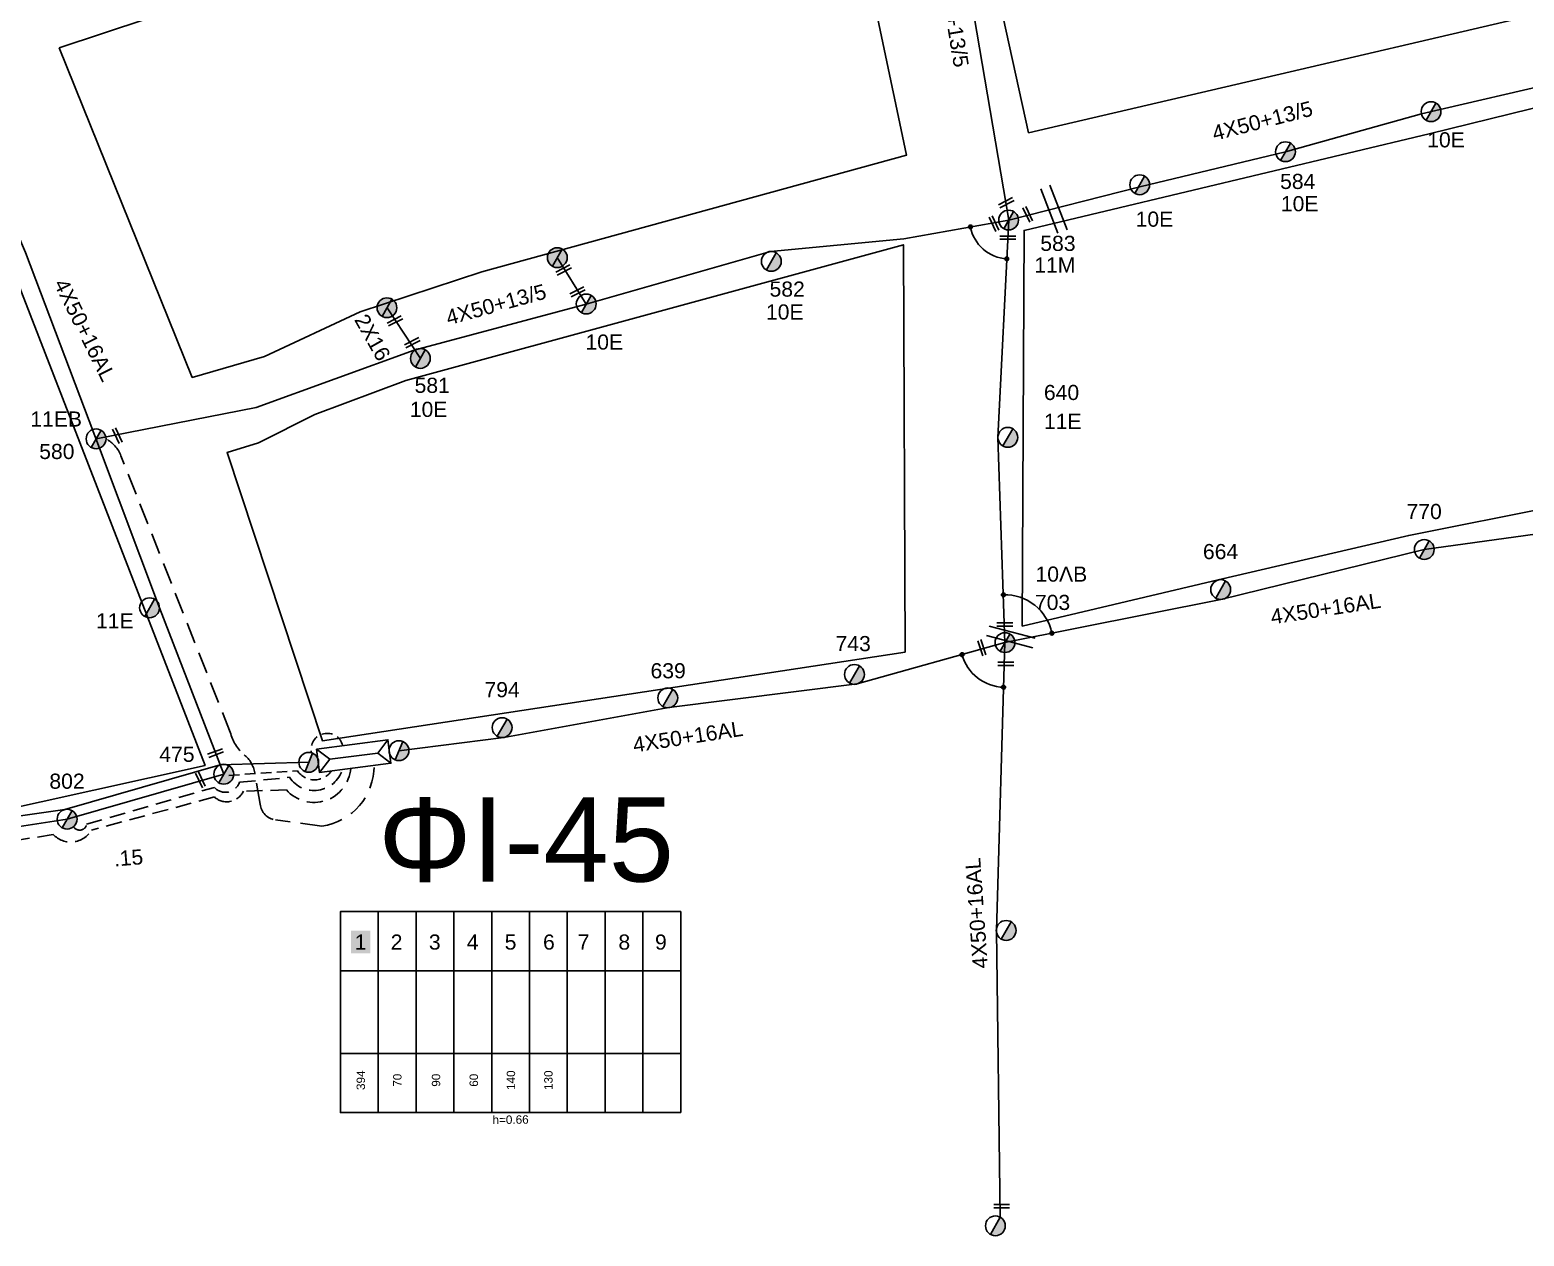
# Model space of a CAD drawing. Header units: millimetres. Extents: x 7453 to 9570, y 777 to 1872.
# Drawn here: x 7939.2 to 8117, y 1216.8 to 1360.3 of the extents above; entities that cross this region are included whole.
import ezdxf
from ezdxf.enums import TextEntityAlignment as Align

# ---------------------------------------------------------------- set-up
doc = ezdxf.new("R2010")
doc.units = ezdxf.units.MM
doc.linetypes.add('DASHED', pattern=[19.05, 12.7, -6.35])
for name, color, linetype in [('Άγνωστα', 7, 'Continuous'), ('Ασφαλειοκιβώτια Χ.Τ 9 αναχωρήσεων', 7, 'Continuous'), ('Γέφυρες Εναέριου Δικτύου', 7, 'Continuous'), ('Γυμνά εναέρια ΧΤ (1Φ)   2x16AL', 7, 'Continuous'), ('Γυμνά εναέρια ΧΤ (3Φ)   4x50AL', 7, 'Continuous'), ('Γυμνά εναέρια ΧΤ και ΦΟΠ (3Φ)   4x50+16AL', 7, 'Continuous'), ('Επιγραφές - Σχήματα', 7, 'Continuous'), ('Καλώδια ΧΤ   3x150+50AL', 7, 'DASHED'), ('Μηχανική τομή', 7, 'Continuous'), ('Στύλος Ξύλινος', 7, 'Continuous'), ('Στύλος Ξύλινος @ 1', 7, 'Continuous'), ('Στύλος ΦΜ', 7, 'Continuous'), ('Στύλος ΦΜ @ 1', 7, 'Continuous'), ('Συνδέσεις', 7, 'Continuous'), ('Συνεστραμμένα ΧΤ   3x70+54.6+25 AL', 7, 'SYN_LINE'), ('Τομή', 7, 'Continuous'), ('Υποσταθμός εναέριος 2 στύλων', 7, 'Continuous'), ('Υποσταθμός πόλεως', 7, 'Continuous'), ('Υπόβαθρο ΔΕΗ', 7, 'Continuous'), ('Υπόγεια Καλώδια Δικτύου ΧΤ   .15', 7, 'DASHED')]:
    doc.layers.add(name, color=color, linetype=linetype)
doc.styles.get("Standard").update_dxf_attribs({"font": 'ARIAL.TTF'})
doc.linetypes.add('SYN_LINE', pattern='A,0.5,-0.0001,["/\\/\\/\\/",Standard,S=0.1,R=0,X=0,Y=-0.05],-0.25', length=0.7501)

# ---------------------------------------------------------------- blocks, each defined once
blk = doc.blocks.new('ΥΠΑΡΧΩΝ ΤΣΙΜΕΝΤΕΝΙΟΣ ΣΤΥΛΟΣ')
at = {"layer": 'Στύλος ΦΜ'}
blk.add_hatch(color=7, dxfattribs=at).paths.add_polyline_path([(-1.29, -2.28, 0.574793), (2.62, 0, 0.268822), (1.3, 2.27)])
at = {"layer": 'Στύλος ΦΜ', "color": 7}
blk.add_line((-1.29, -2.28), (1.3, 2.27), dxfattribs=at)
blk.add_circle((0, 0), 2.62, dxfattribs=at)
at = {"layer": 'Στύλος ΦΜ', "flags": 4}
for tag, p in [('ΑΡΙΘΜΟΣ', (-4.68, 8.05)), ('ΤΥΠΟΣ', (-4.91, 3.03))]:
    blk.add_attdef(tag, p, '', height=4, dxfattribs=at)
blk = doc.blocks.new('ΥΠΟΣΤΑΘΜΟΣ ΕΝΑΕΡΙΟΣ ΕΠΙ 2 ΣΤΥΛΩΝ')
at = {"layer": 'Υποσταθμός εναέριος 2 στύλων', "linetype": 'Continuous'}
for points in [[(-11.97, -2.11, 0.574793), (-8.45, -0.07, 0.268822), (-9.64, 1.98)], [(9.68, -2.15, 0.574793), (13.19, -0.1, 0.268822), (12.01, 1.95)]]:
    blk.add_hatch(color=256, dxfattribs=at).paths.add_polyline_path(points)
for p, q in [((-11.97, -2.11), (-9.64, 1.98)), ((9.68, -2.15), (12.01, 1.95))]:
    blk.add_line(p, q, dxfattribs=at)
for centre in [(-10.81, -0.07), (10.84, -0.1)]:
    blk.add_circle(centre, 2.36, dxfattribs=at)
at = {"layer": 'Υποσταθμός πόλεως', "linetype": 'Continuous', "ltscale": 40}
blk.add_lwpolyline([(-8.57, 2.82), (8.57, 2.82), (8.57, -2.82), (-8.57, -2.82)], close=True, dxfattribs=at)
for points in [[(-5.75, 0), (-8.57, 2.82)], [(-8.57, -2.82), (-5.75, 0)], [(-5.75, 0), (5.75, 0)], [(5.75, 0), (8.57, 2.82)], [(8.57, -2.82), (5.75, 0)]]:
    blk.add_lwpolyline(points, dxfattribs=at)
at = {"layer": 'Υποσταθμός εναέριος 2 στύλων', "ltscale": 40, "flags": 1}
for tag, p in [('ΜΕΤΑΣΧΗΜΑΤΙΣΜΟΣ', (14.09, 2.51)), ('ΙΣΧΥΣ', (14.07, -0.28)), ('ΑΡΙΘΜΟΣ', (14.19, -3))]:
    blk.add_attdef(tag, p, '', height=1.8, dxfattribs=at)
blk = doc.blocks.new('ΥΠΑΡΧΩΝ ΞΥΛΙΝΟΣ ΣΤΥΛΟΣ')
at = {"layer": 'Στύλος Ξύλινος'}
h = blk.add_hatch(color=7, dxfattribs=at)
h.paths.add_polyline_path([(-2.62, 0, 0.270008), (-1.29, -2.28), (1.3, 2.27, 0.576266)])
h.paths.add_polyline_path([(-1.29, -2.28, 0.574793), (2.62, 0, 0.268822), (1.3, 2.27)])
at = {"layer": 'Στύλος Ξύλινος', "color": 7}
blk.add_line((-1.29, -2.28), (1.3, 2.27), dxfattribs=at)
blk.add_circle((0, 0), 2.62, dxfattribs=at)
at = {"layer": 'Στύλος Ξύλινος', "flags": 4}
for tag, p in [('ΑΡΙΘΜΟΣ', (-4.91, 8.6)), ('ΤΥΠΟΣ', (-4.85, 3.39))]:
    blk.add_attdef(tag, p, '', height=4, dxfattribs=at)
blk = doc.blocks.new('ΜΗΧΑΝΙΚΗ ΤΟΜΗ')
at = {"layer": 'Μηχανική τομή', "ltscale": 40}
for p, q in [((-1.89, 0.78), (1.89, 0.78)), ((1.89, 0), (-1.89, 0))]:
    blk.add_line(p, q, dxfattribs=at)
blk = doc.blocks.new('ΤΟΜΗ')
at = {"layer": 'Τομή', "ltscale": 40}
for p, q in [((-5.68, 0), (5.68, 0)), ((5.68, -2.33), (-5.68, -2.33))]:
    blk.add_line(p, q, dxfattribs=at)
blk = doc.blocks.new('ΑΣΦΑΛΕΙΟΚΙΒΩΤΙΟ ΥΠΟΣΤΑΘΜΟΥ 9A ΑΝΑΧΩΡΗΣΕΩΝ')
at = {"layer": 'Ασφαλειοκιβώτια Χ.Τ 9 αναχωρήσεων', "ltscale": 40}
for p, q in [((0, 0), (0, 23.91)), ((4.5, 0), (4.5, 23.91)), ((9, 0), (9, 23.91)), ((13.5, 0), (13.5, 23.91)), ((18, 0), (18, 23.91)), ((22.5, 0), (22.5, 23.91)), ((27, 0), (27, 23.91)), ((31.5, 0), (31.5, 23.91)), ((36, 0), (36, 23.91)), ((0, 16.87), (40.5, 16.87)), ((0, 7.04), (40.5, 7.04))]:
    blk.add_line(p, q, dxfattribs=at)
at = {"layer": 'Ασφαλειοκιβώτια Χ.Τ 9 αναχωρήσεων'}
blk.add_lwpolyline([(40.5, 0), (40.5, 23.91), (0, 23.91), (0, 0)], close=True, dxfattribs=at)
for s, p in [('1', (1.71, 19.38)), ('2', (5.99, 19.38)), ('3', (10.53, 19.38)), ('4', (15.04, 19.38)), ('5', (19.55, 19.38)), ('6', (24.11, 19.38)), ('7', (28.24, 19.38)), ('8', (33.08, 19.38)), ('9', (37.43, 19.38))]:
    blk.add_text(s, height=1.8, dxfattribs=at).set_placement(p)
at = {"layer": 'Ασφαλειοκιβώτια Χ.Τ 9 αναχωρήσεων', "ltscale": 40}
for tag, height, rotation, p in [('ΟΝΟΜΑ', 2.5, 0.6514, (19.14, 25.35)), ('ΚΕΙΜΕΝΟ 1', 1, 90, (2.42, 3.84)), ('ΚΕΙΜΕΝΟ 2', 1, 90, (6.78, 3.84)), ('ΚΕΙΜΕΝΟ 3', 1, 90, (11.38, 3.84)), ('ΚΕΙΜΕΝΟ 4', 1, 90, (15.86, 3.84)), ('ΚΕΙΜΕΝΟ 5', 1, 90, (20.28, 3.84)), ('ΚΕΙΜΕΝΟ 6', 1, 90, (24.74, 3.84)), ('ΚΕΙΜΕΝΟ 7', 1, 90, (29.28, 3.84)), ('ΚΕΙΜΕΝΟ 8', 1, 90, (33.65, 3.84)), ('ΚΕΙΜΕΝΟ 9', 1, 90, (38.21, 3.84)), ('ΣΧ', 1, 0.6514, (20.24, -0.85))]:
    blk.add_attdef(tag, text='', height=height, rotation=rotation, dxfattribs=at).set_placement(p, align=Align.MIDDLE_CENTER)
blk = doc.blocks.new('_ΣΥΝΔΕΣΗ')
at = {"layer": 'Συνδέσεις', "linetype": 'SYN_LINE', "ltscale": 40}
blk.add_hatch(color=256, dxfattribs=at).paths.add_polyline_path([(0.5, -0.01, 1), (-0.5, -0.01, 1)])
at = {"layer": 'Συνδέσεις'}
blk.add_circle((0, -0.01), 0.5, dxfattribs=at)

msp = doc.modelspace()

# ---------------------------------------------------------------- hatches: boundary and pattern name
at = {"layer": 'Ασφαλειοκιβώτια Χ.Τ 9 αναχωρήσεων'}
for color in [2, 173, 5, 30, 85, 1]:
    msp.add_hatch(color=color, dxfattribs=at).paths.add_polyline_path([(7977.44, 1250.44), (7979.74, 1250.44), (7979.74, 1253.15), (7977.44, 1253.15)])

# ---------------------------------------------------------------- linework, layer by layer
at = {"layer": 'Άγνωστα', "color": 30}
msp.add_lwpolyline([(8001.99, 1333.22), (8005.44, 1327.7)], dxfattribs=at)
at = {"layer": 'Γέφυρες Εναέριου Δικτύου', "ltscale": 20}
for centre, radius, start, end in [((8055.69, 1337.69), 4.61, 190.1617, 267.1714), ((8055.25, 1287.42), 5.69, 11.3088, 91.9812), ((8055.25, 1287.41), 5.31, 195.5724, 268.2643)]:
    msp.add_arc(centre, radius, start, end, dxfattribs=at)
at = {"layer": 'Γυμνά εναέρια ΧΤ (1Φ)   2x16AL', "color": 30}
msp.add_lwpolyline([(7981.73, 1327.26), (7985.7, 1321.23)], dxfattribs=at)
at = {"layer": 'Γυμνά εναέρια ΧΤ (3Φ)   4x50AL', "color": 30}
msp.add_lwpolyline([(8055.69, 1337.69), (8043.21, 1335.46), (8027.34, 1333.95), (8005.44, 1327.7), (7984.94, 1322.2), (7966.15, 1315.38), (7947.12, 1311.66)], dxfattribs=at)
at = {"layer": 'Γυμνά εναέρια ΧΤ και ΦΟΠ (3Φ)   4x50+16AL', "color": 6}
for points in [[(8055.25, 1287.41), (8054.41, 1311.84), (8055.69, 1337.69), (8046.24, 1393.4)], [(8161.07, 1309.63), (8138.66, 1304.22), (8123.19, 1301.01), (8105.13, 1298.5), (8080.91, 1292.55), (8055.25, 1287.42)]]:
    msp.add_lwpolyline(points, dxfattribs=at)
at = {"layer": 'Γυμνά εναέρια ΧΤ και ΦΟΠ (3Φ)   4x50+16AL', "color": 2}
msp.add_lwpolyline([(7927.01, 1361.18), (7938.71, 1333.84), (7947.54, 1310.56), (7954.66, 1291.56), (7962.31, 1271.76), (7962.31, 1271.76)], dxfattribs=at)
at = {"layer": 'Γυμνά εναέρια ΧΤ και ΦΟΠ (3Φ)   4x50+16AL', "color": 30, "ltscale": 0.2}
msp.add_lwpolyline([(8160.62, 1309.84), (8153.34, 1355.97), (8147.21, 1359.81), (8121.91, 1354.31), (8104.79, 1350.32), (8088.62, 1345.82), (8071.28, 1341.64), (8055.69, 1337.69)], dxfattribs=at)
at = {"layer": 'Γυμνά εναέρια ΧΤ και ΦΟΠ (3Φ)   4x50+16AL', "color": 85}
for points in [[(8055.25, 1287.42), (8037.66, 1282.5), (8015.27, 1279.68), (7995.63, 1276.14), (7983.15, 1274.56)], [(8055.25, 1287.42), (8054.22, 1253.17), (8054.69, 1219.06)]]:
    msp.add_lwpolyline(points, dxfattribs=at)
at = {"layer": 'Καλώδια ΧΤ   3x150+50AL', "color": 30, "linetype": 'DASHED', "ltscale": 0.2}
msp.add_lwpolyline([(7980.2, 1272.81, -0.375975), (7973.97, 1265.59), (7968.46, 1266.32, -0.34861), (7966.65, 1268.19), (7965.99, 1271.93, 0.177319), (7964.75, 1274.07, -0.160448), (7963.08, 1276.75), (7950.07, 1309.66, 0.176476), (7948.3, 1311.66, 7.740491)], format="xyb", dxfattribs=at)
at = {"layer": 'Καλώδια ΧΤ   3x150+50AL', "color": 1, "ltscale": 0.1}
msp.add_lwpolyline([(7976.46, 1275.16), (7976.46, 1275.16, 0.983111), (7972.73, 1274.32), (7972.73, 1274.32)], format="xyb", dxfattribs=at)
at = {"layer": 'Καλώδια ΧΤ   3x150+50AL', "color": 2, "ltscale": 0.1}
msp.add_lwpolyline([(7962.9, 1271.62), (7971.07, 1272.16, 0.525527), (7975.12, 1272.15)], format="xyb", dxfattribs=at)
at = {"layer": 'Συνεστραμμένα ΧΤ   3x70+54.6+25 AL', "color": 1, "ltscale": 10}
msp.add_line((7961.88, 1272.86), (7972.42, 1273.18), dxfattribs=at)
at = {"layer": 'Συνεστραμμένα ΧΤ   3x70+54.6+25 AL', "color": 1, "ltscale": 20}
msp.add_lwpolyline([(7961.88, 1272.86), (7961.88, 1272.86), (7961.88, 1272.86), (7943.4, 1267.55), (7914.42, 1263.43), (7913.73, 1261.83)], dxfattribs=at)
at = {"layer": 'Συνεστραμμένα ΧΤ   3x70+54.6+25 AL', "color": 173, "ltscale": 20}
msp.add_lwpolyline([(7913.73, 1261.83), (7943.67, 1266.41), (7962.31, 1271.76)], dxfattribs=at)
at = {"layer": 'Υπόβαθρο ΔΕΗ'}
for points in [[(8141.25, 1421.07), (8048.48, 1391.61), (8058.06, 1348.08), (8144.46, 1368.26, -0.277941), (8149.26, 1375.23), (8141.25, 1421.07)], [(8057.31, 1289.36), (8080.63, 1294.87), (8103.29, 1300.17), (8120.8, 1303.66), (8159.35, 1310.62), (8152.84, 1354.13, -0.25383), (8146.82, 1358.05), (8105.71, 1347.97), (8057.53, 1336.46), (8057.31, 1289.36)]]:
    msp.add_lwpolyline(points, format="xyb", dxfattribs=at)
for points in [[(7942.74, 1358.19), (7963.59, 1365.13), (7973.88, 1369.78), (7989.04, 1375.83), (8033.97, 1390.82), (8043.54, 1345.43), (7993, 1331.52), (7978.55, 1326.78), (7967.14, 1321.47), (7958.55, 1318.98), (7942.74, 1358.19)], [(7899.13, 1340.85), (7927.28, 1265.55), (7960.08, 1272.8), (7929.2, 1352.31), (7899.13, 1340.85)], [(8043.36, 1286.29), (8043.16, 1334.76), (7983.98, 1318.61), (7973.15, 1314.55), (7966.44, 1311.2), (7962.7, 1310.02), (7974.06, 1275.72), (8043.36, 1286.29)]]:
    msp.add_lwpolyline(points, dxfattribs=at)
at = {"layer": 'Υπόγεια Καλώδια Δικτύου ΧΤ   .15', "color": 5, "ltscale": 0.15}
msp.add_lwpolyline([(7977.41, 1272.45, -0.663155), (7969.76, 1269.89), (7964.64, 1269.75, -0.516827), (7961.2, 1269.05), (7946.56, 1265.11, -0.504059), (7942.02, 1264.59), (7916.06, 1260.43, -0.27307), (7914.59, 1261.03)], format="xyb", dxfattribs=at)
at = {"layer": 'Υπόγεια Καλώδια Δικτύου ΧΤ   .15', "color": 173, "ltscale": 0.15}
msp.add_lwpolyline([(7944.44, 1265.52, 0.698925), (7945.99, 1265.8), (7961.19, 1270.19, 0.570319), (7964.18, 1270.8), (7970.14, 1271.39, 0.6377), (7976.41, 1272.32)], format="xyb", dxfattribs=at)
at = {"layer": 'Υπόγεια Καλώδια Δικτύου ΧΤ   .15', "color": 5, "ltscale": 0.15}
msp.add_lwpolyline([(7963.22, 1268.54), (7962.99, 1268.5)], dxfattribs=at)

# ---------------------------------------------------------------- block references
at = {"layer": 'Ασφαλειοκιβώτια Χ.Τ 9 αναχωρήσεων'}
ref = msp.add_blockref('ΑΣΦΑΛΕΙΟΚΙΒΩΤΙΟ ΥΠΟΣΤΑΘΜΟΥ 9A ΑΝΑΧΩΡΗΣΕΩΝ', (7976.18, 1231.51), dxfattribs=at)
ref.add_attrib('ΚΕΙΜΕΝΟ 6', '130', dxfattribs={"ltscale": 40, "height": 1, "rotation": 90}).set_placement((8000.93, 1235.35), align=Align.MIDDLE_CENTER)
ref.add_attrib('ΚΕΙΜΕΝΟ 5', '140', dxfattribs={"ltscale": 40, "height": 1, "rotation": 90}).set_placement((7996.47, 1235.35), align=Align.MIDDLE_CENTER)
ref.add_attrib('ΚΕΙΜΕΝΟ 4', '60', dxfattribs={"ltscale": 40, "height": 1, "rotation": 90}).set_placement((7992.05, 1235.35), align=Align.MIDDLE_CENTER)
ref.add_attrib('ΚΕΙΜΕΝΟ 3', '90', dxfattribs={"ltscale": 40, "height": 1, "rotation": 90}).set_placement((7987.56, 1235.35), align=Align.MIDDLE_CENTER)
ref.add_attrib('ΚΕΙΜΕΝΟ 1', '394', dxfattribs={"ltscale": 40, "height": 1, "rotation": 90}).set_placement((7978.61, 1235.35), align=Align.MIDDLE_CENTER)
ref.add_attrib('ΚΕΙΜΕΝΟ 2', '70', dxfattribs={"ltscale": 40, "height": 1, "rotation": 90}).set_placement((7982.96, 1235.35), align=Align.MIDDLE_CENTER)
ref.add_attrib('ΣΧ', 'h=0.66', dxfattribs={"ltscale": 40, "height": 1, "rotation": 0.6514}).set_placement((7996.43, 1230.66), align=Align.MIDDLE_CENTER)
at = {"layer": 'Μηχανική τομή'}
for p, xscale, yscale, zscale, rotation in [((8055.31, 1339.93), 0.4999999999999111, 0.4999999999999111, 0.4999999999999111, 207.0218256909921), ((8058.14, 1338.47), 0.4999999999999088, 0.4999999999999088, 0.4999999999999088, 115.1477417711237), ((8054.13, 1337.35), 0.4999999999999088, 0.4999999999999088, 0.4999999999999088, 115.1477417711237), ((8002.83, 1331.58), 0.4999999999999175, 0.4999999999999175, 0.4999999999999175, 26.90664696949336), ((8004.48, 1328.98), 0.4999999999999175, 0.4999999999999175, 0.4999999999999175, 26.90664696949336), ((7982.75, 1325.52), 0.4999999999999175, 0.4999999999999175, 0.4999999999999175, 26.90664696949336), ((7984.83, 1322.93), 0.4999999999999175, 0.4999999999999175, 0.4999999999999175, 26.90664696949336), ((7949.82, 1312.13), 0.4999999999999088, 0.4999999999999088, 0.4999999999999088, 115.1477417711237), ((8052.32, 1286.75), 0.4999999999999156, 0.4999999999999156, 0.4999999999999156, 288.4660415104709), ((7961.27, 1274.46), 0.4999999999998598, 0.4999999999998598, 0.4999999999998598, 200.2863394138339), ((7959.71, 1271.18), 0.4999999999999088, 0.4999999999999088, 0.4999999999999088, 115.1477417711237)]:
    msp.add_blockref('ΜΗΧΑΝΙΚΗ ΤΟΜΗ', p, dxfattribs=dict(at, xscale=xscale, yscale=yscale, zscale=zscale, rotation=rotation))
for p, xscale, yscale, zscale in [((8055.58, 1335.4), 0.4999999999998863, 0.4999999999998863, 0.4999999999998863), ((8055.24, 1289.39), 0.4999999999998863, 0.4999999999998863, 0.4999999999998863), ((8055.34, 1284.7), 0.4999999999999111, 0.4999999999999111, 0.4999999999999111), ((8054.86, 1220.18), 0.4999999999998863, 0.4999999999998863, 0.4999999999998863)]:
    msp.add_blockref('ΜΗΧΑΝΙΚΗ ΤΟΜΗ', p, dxfattribs=dict(at, xscale=xscale, yscale=yscale, zscale=zscale))
at = {"layer": 'Στύλος Ξύλινος @ 1', "ltscale": 40, "xscale": 0.4499999999998181, "yscale": 0.4499999999998181, "zscale": 0.4499999999998181}
for p in [(8001.99, 1333.22), (7981.72, 1327.26)]:
    msp.add_blockref('ΥΠΑΡΧΩΝ ΞΥΛΙΝΟΣ ΣΤΥΛΟΣ', p, dxfattribs=at)
at = {"layer": 'Στύλος Ξύλινος @ 1', "ltscale": 40}
ref = msp.add_blockref('ΥΠΑΡΧΩΝ ΞΥΛΙΝΟΣ ΣΤΥΛΟΣ', (7985.7, 1321.23), dxfattribs=dict(at, xscale=0.4499999999998181, yscale=0.4499999999998181, zscale=0.4499999999998181))
ref.add_attrib('ΤΥΠΟΣ', '10Ε', (7984.44, 1314.27), dxfattribs={"layer": 'Στύλος Ξύλινος', "height": 1.8, "flags": 4})
ref.add_attrib('ΑΡΙΘΜΟΣ', '581', (7985.01, 1317.13), dxfattribs={"layer": 'Στύλος Ξύλινος', "height": 1.8, "flags": 4})
at = {"layer": 'Στύλος ΦΜ @ 1', "ltscale": 40}
ref = msp.add_blockref('ΥΠΑΡΧΩΝ ΤΣΙΜΕΝΤΕΝΙΟΣ ΣΤΥΛΟΣ', (8105.94, 1350.59), dxfattribs=dict(at, xscale=0.4499999999998181, yscale=0.4499999999998181, zscale=0.4499999999998181))
ref.add_attrib('ΤΥΠΟΣ', '10Ε', (8105.48, 1346.34), dxfattribs={"layer": 'Στύλος ΦΜ', "height": 1.8, "flags": 4})
ref = msp.add_blockref('ΥΠΑΡΧΩΝ ΤΣΙΜΕΝΤΕΝΙΟΣ ΣΤΥΛΟΣ', (8088.62, 1345.82), dxfattribs=dict(at, xscale=0.4499999999998181, yscale=0.4499999999998181, zscale=0.4499999999998181))
ref.add_attrib('ΤΥΠΟΣ', '10Ε', (8088.07, 1338.74), dxfattribs={"layer": 'Στύλος ΦΜ', "height": 1.8, "flags": 4})
ref.add_attrib('ΑΡΙΘΜΟΣ', '584', (8087.98, 1341.39), dxfattribs={"layer": 'Στύλος ΦΜ', "height": 1.8, "flags": 4})
ref = msp.add_blockref('ΥΠΑΡΧΩΝ ΤΣΙΜΕΝΤΕΝΙΟΣ ΣΤΥΛΟΣ', (8071.28, 1341.89), dxfattribs=dict(at, xscale=0.4499999999998181, yscale=0.4499999999998181, zscale=0.4499999999998181))
ref.add_attrib('ΤΥΠΟΣ', '10Ε', (8070.79, 1336.9), dxfattribs={"layer": 'Στύλος ΦΜ', "height": 1.8, "flags": 4})
ref = msp.add_blockref('ΥΠΑΡΧΩΝ ΤΣΙΜΕΝΤΕΝΙΟΣ ΣΤΥΛΟΣ', (8055.68, 1337.69), dxfattribs=dict(at, xscale=0.4499999999998181, yscale=0.4499999999998181, zscale=0.4499999999998181))
ref.add_attrib('ΤΥΠΟΣ', '11Μ', (8058.73, 1331.44), dxfattribs={"layer": 'Στύλος ΦΜ', "height": 1.8, "flags": 4})
ref.add_attrib('ΑΡΙΘΜΟΣ', '583', (8059.45, 1334.02), dxfattribs={"layer": 'Στύλος ΦΜ', "height": 1.8, "flags": 4})
ref = msp.add_blockref('ΥΠΑΡΧΩΝ ΤΣΙΜΕΝΤΕΝΙΟΣ ΣΤΥΛΟΣ', (8027.45, 1332.78), dxfattribs=dict(at, xscale=0.4499999999998181, yscale=0.4499999999998181, zscale=0.4499999999998181))
ref.add_attrib('ΤΥΠΟΣ', '10Ε', (8026.81, 1325.86), dxfattribs={"layer": 'Στύλος ΦΜ', "height": 1.8, "flags": 4})
ref.add_attrib('ΑΡΙΘΜΟΣ', '582', (8027.24, 1328.58), dxfattribs={"layer": 'Στύλος ΦΜ', "height": 1.8, "flags": 4})
ref = msp.add_blockref('ΥΠΑΡΧΩΝ ΤΣΙΜΕΝΤΕΝΙΟΣ ΣΤΥΛΟΣ', (8005.43, 1327.71), dxfattribs=dict(at, xscale=0.4499999999998181, yscale=0.4499999999998181, zscale=0.4499999999998181))
ref.add_attrib('ΑΡΙΘΜΟΣ', '10Ε', (8005.34, 1322.28), dxfattribs={"layer": 'Στύλος ΦΜ', "height": 1.8, "flags": 4})
ref = msp.add_blockref('ΥΠΑΡΧΩΝ ΤΣΙΜΕΝΤΕΝΙΟΣ ΣΤΥΛΟΣ', (8055.59, 1311.84), dxfattribs=dict(at, xscale=0.4499999999998181, yscale=0.4499999999998181, zscale=0.4499999999998181))
ref.add_attrib('ΤΥΠΟΣ', '11Ε', (8059.88, 1312.84), dxfattribs={"layer": 'Στύλος ΦΜ', "height": 1.8, "flags": 4})
ref.add_attrib('ΑΡΙΘΜΟΣ', '640', (8059.88, 1316.28), dxfattribs={"layer": 'Στύλος ΦΜ', "height": 1.8, "flags": 4})
ref = msp.add_blockref('ΥΠΑΡΧΩΝ ΤΣΙΜΕΝΤΕΝΙΟΣ ΣΤΥΛΟΣ', (7947.12, 1311.66), dxfattribs=dict(at, xscale=0.4499999999998181, yscale=0.4499999999998181, zscale=0.4499999999998181))
ref.add_attrib('ΤΥΠΟΣ', '11ΕΒ', (7939.29, 1313.12), dxfattribs={"layer": 'Στύλος ΦΜ', "height": 1.8, "flags": 4})
ref.add_attrib('ΑΡΙΘΜΟΣ', '580', (7940.35, 1309.26), dxfattribs={"layer": 'Στύλος ΦΜ', "height": 1.8, "flags": 4})
ref = msp.add_blockref('ΥΠΑΡΧΩΝ ΤΣΙΜΕΝΤΕΝΙΟΣ ΣΤΥΛΟΣ', (8105.13, 1298.5), dxfattribs=dict(at, xscale=0.4499999999998181, yscale=0.4499999999998181, zscale=0.4499999999998181))
ref.add_attrib('ΑΡΙΘΜΟΣ', '770', (8103.02, 1302.12), dxfattribs={"layer": 'Στύλος ΦΜ', "height": 1.8, "flags": 4})
ref = msp.add_blockref('ΥΠΑΡΧΩΝ ΤΣΙΜΕΝΤΕΝΙΟΣ ΣΤΥΛΟΣ', (8080.91, 1293.73), dxfattribs=dict(at, xscale=0.4499999999998181, yscale=0.4499999999998181, zscale=0.4499999999998181))
ref.add_attrib('ΑΡΙΘΜΟΣ', '664', (8078.8, 1297.35), dxfattribs={"layer": 'Στύλος ΦΜ', "height": 1.8, "flags": 4})
ref = msp.add_blockref('ΥΠΑΡΧΩΝ ΤΣΙΜΕΝΤΕΝΙΟΣ ΣΤΥΛΟΣ', (8055.25, 1287.42), dxfattribs=dict(at, xscale=0.4499999999998181, yscale=0.4499999999998181, zscale=0.4499999999998181))
ref.add_attrib('ΤΥΠΟΣ', '10ΛΒ', (8058.88, 1294.67), dxfattribs={"layer": 'Στύλος ΦΜ', "height": 1.8, "flags": 4})
ref.add_attrib('ΑΡΙΘΜΟΣ', '703', (8058.81, 1291.3), dxfattribs={"layer": 'Στύλος ΦΜ', "height": 1.8, "flags": 4})
ref = msp.add_blockref('ΥΠΑΡΧΩΝ ΤΣΙΜΕΝΤΕΝΙΟΣ ΣΤΥΛΟΣ', (7953.48, 1291.56), dxfattribs=dict(at, xscale=0.4499999999998181, yscale=0.4499999999998181, zscale=0.4499999999998181))
ref.add_attrib('ΑΡΙΘΜΟΣ', '11Ε', (7947.11, 1289.1), dxfattribs={"layer": 'Στύλος ΦΜ', "height": 1.8, "flags": 4})
ref = msp.add_blockref('ΥΠΑΡΧΩΝ ΤΣΙΜΕΝΤΕΝΙΟΣ ΣΤΥΛΟΣ', (8037.34, 1283.63), dxfattribs=dict(at, xscale=0.4499999999998181, yscale=0.4499999999998181, zscale=0.4499999999998181))
ref.add_attrib('ΑΡΙΘΜΟΣ', '743', (8035.09, 1286.4), dxfattribs={"layer": 'Στύλος ΦΜ', "height": 1.8, "flags": 4})
ref = msp.add_blockref('ΥΠΑΡΧΩΝ ΤΣΙΜΕΝΤΕΝΙΟΣ ΣΤΥΛΟΣ', (8015.13, 1280.84), dxfattribs=dict(at, xscale=0.4499999999998181, yscale=0.4499999999998181, zscale=0.4499999999998181))
ref.add_attrib('ΑΡΙΘΜΟΣ', '639', (8013.08, 1283.17), dxfattribs={"layer": 'Στύλος ΦΜ', "height": 1.8, "flags": 4})
ref = msp.add_blockref('ΥΠΑΡΧΩΝ ΤΣΙΜΕΝΤΕΝΙΟΣ ΣΤΥΛΟΣ', (7995.42, 1277.3), dxfattribs=dict(at, xscale=0.4499999999998181, yscale=0.4499999999998181, zscale=0.4499999999998181))
ref.add_attrib('ΑΡΙΘΜΟΣ', '794', (7993.32, 1280.92), dxfattribs={"layer": 'Στύλος ΦΜ', "height": 1.8, "flags": 4})
ref = msp.add_blockref('ΥΠΑΡΧΩΝ ΤΣΙΜΕΝΤΕΝΙΟΣ ΣΤΥΛΟΣ', (7962.31, 1271.76), dxfattribs=dict(at, xscale=0.4499999999998181, yscale=0.4499999999998181, zscale=0.4499999999998181))
ref.add_attrib('ΑΡΙΘΜΟΣ', '475', (7954.64, 1273.23), dxfattribs={"layer": 'Στύλος ΦΜ', "height": 1.8, "flags": 4})
ref = msp.add_blockref('ΥΠΑΡΧΩΝ ΤΣΙΜΕΝΤΕΝΙΟΣ ΣΤΥΛΟΣ', (7943.67, 1266.41), dxfattribs=dict(at, xscale=0.4499999999998181, yscale=0.4499999999998181, zscale=0.4499999999998181))
ref.add_attrib('ΑΡΙΘΜΟΣ', '802', (7941.56, 1270.03), dxfattribs={"layer": 'Στύλος ΦΜ', "height": 1.8, "flags": 4})
at = {"layer": 'Στύλος ΦΜ @ 1', "ltscale": 40, "xscale": 0.4499999999998181, "yscale": 0.4499999999998181, "zscale": 0.4499999999998181}
for p in [(8055.39, 1253.17), (8054.11, 1218.03)]:
    msp.add_blockref('ΥΠΑΡΧΩΝ ΤΣΙΜΕΝΤΕΝΙΟΣ ΣΤΥΛΟΣ', p, dxfattribs=at)
at = {"layer": 'Συνδέσεις', "xscale": 0.4499999999998181, "yscale": 0.4499999999998181, "zscale": 0.4499999999998181}
for p in [(8051.15, 1336.88), (8055.46, 1333.1), (8055.06, 1293.11), (8060.83, 1288.54), (8050.14, 1285.99), (8055.09, 1282.11)]:
    msp.add_blockref('_ΣΥΝΔΕΣΗ', p, dxfattribs=at)
at = {"layer": 'Τομή'}
for p, xscale, yscale, zscale, rotation in [((8061.61, 1339.19), 0.4999999999999259, 0.4999999999999259, 0.4999999999999259, 291.1767141103559), ((8056.11, 1288.66), 0.4999999999999356, 0.4999999999999356, 0.4999999999999356, 345.0862212757052)]:
    msp.add_blockref('ΤΟΜΗ', p, dxfattribs=dict(at, xscale=xscale, yscale=yscale, zscale=zscale, rotation=rotation))
at = {"layer": 'Υποσταθμός εναέριος 2 στύλων', "xscale": 0.4999999999999925, "yscale": 0.4999999999999925, "zscale": 0.4999999999999925, "rotation": 7.435537240479671}
msp.add_blockref('ΥΠΟΣΤΑΘΜΟΣ ΕΝΑΕΡΙΟΣ ΕΠΙ 2 ΣΤΥΛΩΝ', (7977.77, 1273.91), dxfattribs=at)

# ---------------------------------------------------------------- texts
at = {"layer": 'Γυμνά εναέρια ΧΤ (1Φ)   2x16AL', "insert": (7979.35, 1326.73), "char_height": 1.8, "width": 36.4294, "attachment_point": 1, "rotation": 299.4736}
msp.add_mtext('2X16', dxfattribs=at)
at = {"layer": 'Γυμνά εναέρια ΧΤ (3Φ)   4x50AL', "char_height": 1.8, "width": 36.4294, "attachment_point": 1}
for insert, rotation in [((8048.97, 1368.12), 279.4279), ((8079.72, 1348.85), 14.456), ((7988.56, 1326.9), 15.3415)]:
    msp.add_mtext('4X50+13/5', dxfattribs=dict(at, insert=insert, rotation=rotation))
at = {"layer": 'Γυμνά εναέρια ΧΤ και ΦΟΠ (3Φ)   4x50+16AL', "char_height": 1.8, "width": 36.4294, "attachment_point": 1}
for insert, rotation in [((7943.66, 1330.93), 296.2819), ((8086.73, 1291.36), 8.7099), ((8010.86, 1276.12), 8.7099), ((8051.42, 1248.57), 93.9759)]:
    msp.add_mtext('4X50+16AL', dxfattribs=dict(at, insert=insert, rotation=rotation))
at = {"layer": 'Επιγραφές - Σχήματα', "insert": (7980.66, 1268.99), "char_height": 10, "width": 5.1741, "attachment_point": 1}
msp.add_mtext('ΦΙ-45', dxfattribs=at)
at = {"layer": 'Υπόγεια Καλώδια Δικτύου ΧΤ   .15', "insert": (7949.15, 1262.57), "char_height": 1.8, "width": 36.4294, "attachment_point": 1, "rotation": 4.7602}
msp.add_mtext('.15', dxfattribs=at)

doc.saveas('drawing.dxf')
